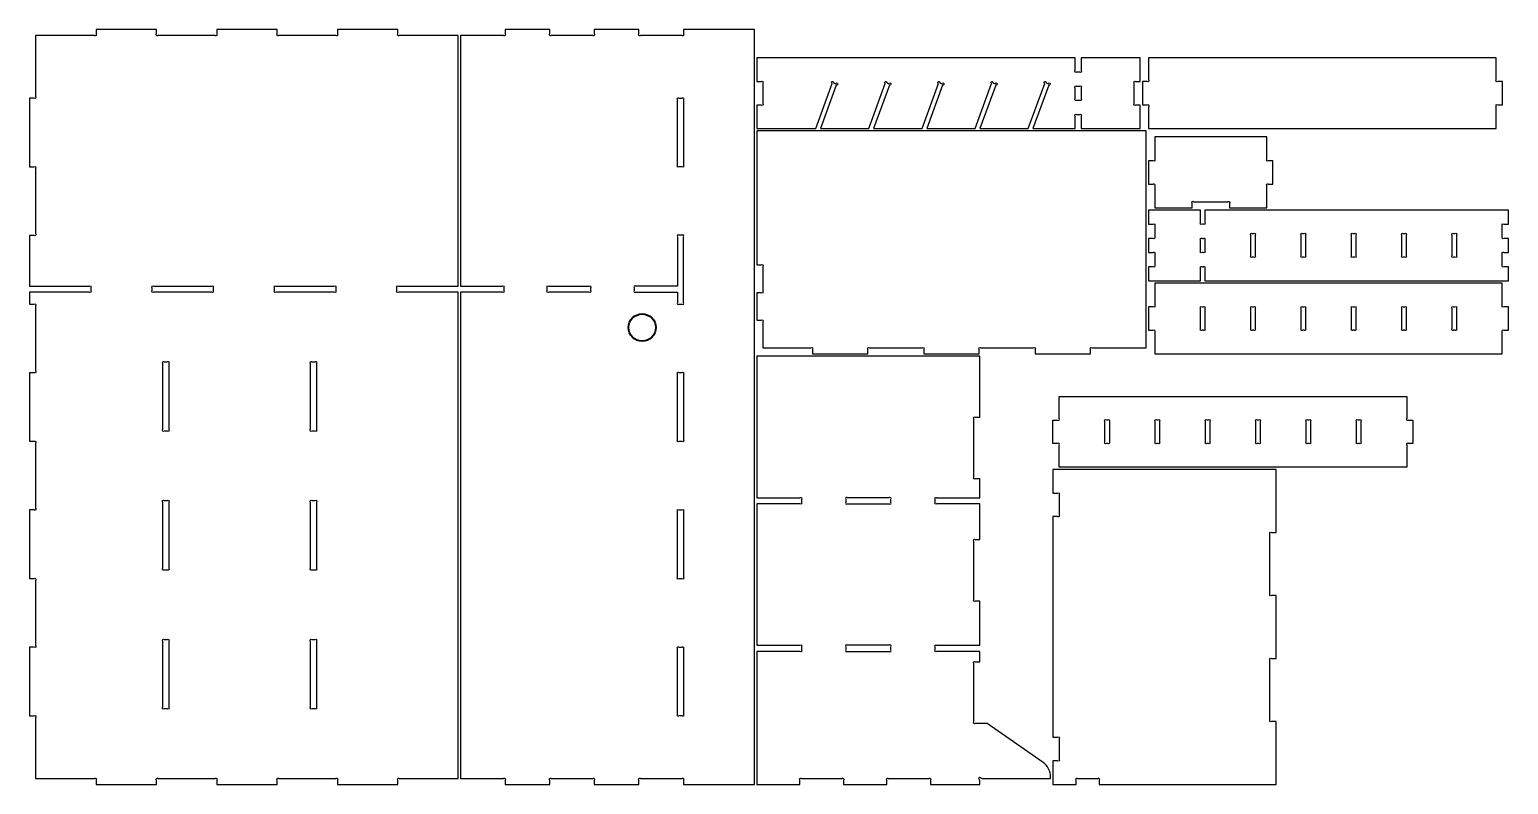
# Model space of a CAD drawing. Header units: millimetres. Extents: x 430 to 9034, y -5038 to -196.
# Drawn here: x 4859 to 9034, y -5038 to -2905 of the extents above; entities that cross this region are included whole.
import ezdxf

# ---------------------------------------------------------------- set-up
doc = ezdxf.new("R2010")
doc.units = ezdxf.units.MM
doc.header["$LTSCALE"] = 12.7
doc.layers.get('0').update_dxf_attribs({"linetype": 'CONTINUOUS'})
doc.layers.add('Visible', color=7, linetype='CONTINUOUS', lineweight=40)

msp = doc.modelspace()

# ---------------------------------------------------------------- linework, layer by layer
for points in [[(5382.8, -5020.3, -0.940716), (5387, -5024.6, 0.183086), (5386.9, -5024.9), (5386.9, -5037.7), (5557.3, -5037.7), (5557.3, -5024.9, 0.183086), (5557.2, -5024.6, -0.940716), (5561.4, -5020.3, 0.183086), (5561.8, -5020.5), (5723.3, -5020.5, 0.183086), (5723.6, -5020.3, -0.940716), (5727.8, -5024.6, 0.183086), (5727.7, -5024.9), (5727.7, -5037.7), (5898.1, -5037.7), (5898.1, -5024.9, 0.183086), (5898, -5024.6, -0.940716), (5902.2, -5020.3, 0.183086), (5902.6, -5020.5), (6068.5, -5020.5), (6068.5, -3646.9), (5900.1, -3646.9, 0.183086), (5899.8, -3647, -0.940716), (5895.5, -3642.8, 0.183086), (5895.7, -3642.4), (5895.7, -3633.9, 0.183086), (5895.5, -3633.6, -0.940716), (5899.8, -3629.3, 0.183086), (5900.1, -3629.5), (6068.5, -3629.5), (6068.5, -2921.9), (5902.6, -2921.9, 0.183086), (5902.2, -2922, -0.940716), (5898, -2917.8, 0.183086), (5898.1, -2917.4), (5898.1, -2904.7), (5727.7, -2904.7), (5727.7, -2917.4, 0.183086), (5727.8, -2917.8, -0.940716), (5723.6, -2922, 0.183086), (5723.3, -2921.9), (5561.8, -2921.9, 0.183086), (5561.4, -2922, -0.940716), (5557.2, -2917.8, 0.183086), (5557.3, -2917.4), (5557.3, -2904.7), (5386.9, -2904.7), (5386.9, -2917.4, 0.183086), (5387, -2917.8, -0.940716), (5382.8, -2922, 0.183086), (5382.5, -2921.9), (5221, -2921.9, 0.183086), (5220.6, -2922, -0.940716), (5216.4, -2917.8, 0.183086), (5216.5, -2917.4), (5216.5, -2904.7), (5046.1, -2904.7), (5046.1, -2917.4, 0.183086), (5046.2, -2917.8, -0.940716), (5042, -2922, 0.183086), (5041.7, -2921.9), (4875.7, -2921.9), (4875.7, -3094.1, 0.183086), (4875.8, -3094.5, -0.940716), (4871.6, -3098.7, 0.183086), (4871.3, -3098.6), (4858.5, -3098.6), (4858.5, -3292.5), (4871.3, -3292.5, 0.183086), (4871.6, -3292.4, -0.940716), (4875.8, -3296.6, 0.183086), (4875.7, -3296.9), (4875.7, -3482, 0.183086), (4875.8, -3482.3, -0.940716), (4871.6, -3486.5, 0.183086), (4871.3, -3486.4), (4858.5, -3486.4), (4858.5, -3629.5), (5026.9, -3629.5, 0.183086), (5027.3, -3629.3, -0.940716), (5031.5, -3633.6, 0.183086), (5031.4, -3633.9), (5031.4, -3642.4, 0.183086), (5031.5, -3642.8, -0.940716), (5027.3, -3647, 0.183086), (5026.9, -3646.9), (4858.5, -3646.9), (4858.5, -3680.3), (4871.3, -3680.3, 0.183086), (4871.6, -3680.2, -0.940716), (4875.8, -3684.4, 0.183086), (4875.7, -3684.7), (4875.7, -3869.8, 0.183086), (4875.8, -3870.1, -0.940716), (4871.6, -3874.3, 0.183086), (4871.3, -3874.2), (4858.5, -3874.2), (4858.5, -4068.1), (4871.3, -4068.1, 0.183086), (4871.6, -4068, -0.940716), (4875.8, -4072.2, 0.183086), (4875.7, -4072.6), (4875.7, -4257.6, 0.183086), (4875.8, -4257.9, -0.940716), (4871.6, -4262.2, 0.183086), (4871.3, -4262), (4858.5, -4262), (4858.5, -4455.9), (4871.3, -4455.9, 0.183086), (4871.6, -4455.8, -0.940716), (4875.8, -4460, 0.183086), (4875.7, -4460.4), (4875.7, -4645.4, 0.183086), (4875.8, -4645.7, -0.940716), (4871.6, -4650, 0.183086), (4871.3, -4649.8), (4858.5, -4649.8), (4858.5, -4843.8), (4871.3, -4843.8, 0.183086), (4871.6, -4843.6, -0.940716), (4875.8, -4847.9, 0.183086), (4875.7, -4848.2), (4875.7, -5020.5), (5041.7, -5020.5, 0.183086), (5042, -5020.3, -0.940716), (5046.2, -5024.6, 0.183086), (5046.1, -5024.9), (5046.1, -5037.7), (5216.5, -5037.7), (5216.5, -5024.9, 0.183086), (5216.4, -5024.6, -0.940716), (5220.6, -5020.3, 0.183086), (5221, -5020.5), (5382.5, -5020.5, 0.183086)], [(6705.1, -5024.6, 0.183086), (6705, -5024.9), (6705.2, -5024.9), (6705.2, -5037.7), (6905, -5037.7), (6905, -2904.7), (6705.2, -2904.7), (6705.2, -2917.4), (6705, -2917.4, 0.183086), (6705.1, -2917.8, -0.940716), (6700.9, -2922, 0.183086), (6700.6, -2921.9), (6583.5, -2921.9, 0.183086), (6583.1, -2922, -0.940716), (6578.9, -2917.8, 0.183086), (6579, -2917.4), (6579, -2904.7), (6453, -2904.7), (6453, -2917.4, 0.183086), (6453.1, -2917.8, -0.940716), (6448.9, -2922, 0.183086), (6448.6, -2921.9), (6331.5, -2921.9, 0.183086), (6331.1, -2922, -0.940716), (6326.9, -2917.8, 0.183086), (6327, -2917.4), (6327, -2904.7), (6201, -2904.7), (6201, -2917.4, 0.183086), (6201.1, -2917.8, -0.940716), (6196.9, -2922, 0.183086), (6196.6, -2921.9), (6075, -2921.9), (6075, -3629.5), (6193.1, -3629.5, 0.183086), (6193.5, -3629.3, -0.940716), (6197.7, -3633.6, 0.183086), (6197.6, -3633.9), (6197.6, -3642.4, 0.183086), (6197.7, -3642.8, -0.940716), (6193.5, -3647, 0.183086), (6193.1, -3646.9), (6075, -3646.9), (6075, -5020.5), (6196.6, -5020.5, 0.183086), (6196.9, -5020.3, -0.940716), (6201.1, -5024.6, 0.183086), (6201, -5024.9), (6201, -5037.7), (6327, -5037.7), (6327, -5024.9, 0.183086), (6326.9, -5024.6, -0.940716), (6331.1, -5020.3, 0.183086), (6331.5, -5020.5), (6448.6, -5020.5, 0.183086), (6448.9, -5020.3, -0.940716), (6453.1, -5024.6, 0.183086), (6453, -5024.9), (6453, -5037.7), (6579, -5037.7), (6579, -5024.9, 0.183086), (6578.9, -5024.6, -0.940716), (6583.1, -5020.3, 0.183086), (6583.5, -5020.5), (6700.6, -5020.5, 0.183086), (6700.9, -5020.3, -0.940716)], [(6924.3, -3118), (6911.5, -3118), (6911.5, -3184.7), (7078.3, -3184.7), (7124.7, -3057.2, -2.414214), (7128.5, -3055.4), (7134.5, -3057.6, -2.414214), (7136.3, -3061.5), (7091.5, -3184.7), (7228.3, -3184.7), (7274.7, -3057.2, -2.414214), (7278.5, -3055.4), (7284.5, -3057.6, -2.414214), (7286.3, -3061.5), (7241.5, -3184.7), (7378.3, -3184.7), (7424.7, -3057.2, -2.414214), (7428.5, -3055.4), (7434.5, -3057.6, -2.414214), (7436.3, -3061.5), (7391.5, -3184.7), (7528.3, -3184.7), (7574.7, -3057.2, -2.414214), (7578.5, -3055.4), (7584.5, -3057.6, -2.414214), (7586.3, -3061.5), (7541.5, -3184.7), (7678.3, -3184.7), (7724.7, -3057.2, -2.414214), (7728.5, -3055.4), (7734.5, -3057.6, -2.414214), (7736.3, -3061.5), (7691.5, -3184.7), (7810.3, -3184.7), (7810.3, -3149.1, 0.183086), (7810.2, -3148.8, -0.940716), (7814.4, -3144.5, 0.183086), (7814.8, -3144.7), (7823.3, -3144.7, 0.183086), (7823.6, -3144.5, -0.940716), (7827.8, -3148.8, 0.183086), (7827.7, -3149.1), (7827.7, -3184.7), (7994.5, -3184.7), (7994.5, -3118), (7981.8, -3118, 0.183086), (7981.4, -3118.1, -0.940716), (7977.2, -3113.9, 0.183086), (7977.3, -3113.6), (7977.3, -3055.8, 0.183086), (7977.2, -3055.4, -0.940716), (7981.4, -3051.2, 0.183086), (7981.8, -3051.3), (7994.5, -3051.3), (7994.5, -2984.7), (7827.7, -2984.7), (7827.7, -3020.2, 0.183086), (7827.8, -3020.6, -0.940716), (7823.6, -3024.8, 0.183086), (7823.3, -3024.7), (7814.8, -3024.7, 0.183086), (7814.4, -3024.8, -0.940716), (7810.2, -3020.6, 0.183086), (7810.3, -3020.2), (7810.3, -2984.7), (6911.5, -2984.7), (6911.5, -3051.3), (6924.3, -3051.3, 0.183086), (6924.6, -3051.2, -0.940716), (6928.8, -3055.4, 0.183086), (6928.7, -3055.8), (6928.7, -3113.6, 0.183086), (6928.8, -3113.9, -0.940716), (6924.6, -3118.1, 0.183086)], [(8999.8, -2984.7), (8018.2, -2984.7), (8018.2, -3047.3, 0.183086), (8018.3, -3047.6, -0.940716), (8014.1, -3051.9, 0.183086), (8013.8, -3051.7), (8001, -3051.7), (8001, -3117.6), (8013.8, -3117.6, 0.183086), (8014.1, -3117.5, -0.940716), (8018.3, -3121.7, 0.183086), (8018.2, -3122), (8018.2, -3184.7), (8999.8, -3184.7), (8999.8, -3122, 0.183086), (8999.7, -3121.7, -0.940716), (9003.9, -3117.5, 0.183086), (9004.3, -3117.6), (9017, -3117.6), (9017, -3051.7), (9004.3, -3051.7, 0.183086), (9003.9, -3051.9, -0.940716), (8999.7, -3047.6, 0.183086), (8999.8, -3047.3)], [(7823.6, -3104.8, 0.183086), (7823.3, -3104.7), (7814.8, -3104.7, 0.183086), (7814.4, -3104.8, -0.940716), (7810.2, -3100.6, 0.183086), (7810.3, -3100.2), (7810.3, -3069.1, 0.183086), (7810.2, -3068.8, -0.940716), (7814.4, -3064.5, 0.183086), (7814.8, -3064.7), (7823.3, -3064.7, 0.183086), (7823.6, -3064.5, -0.940716), (7827.8, -3068.8, 0.183086), (7827.7, -3069.1), (7827.7, -3100.2, 0.183086), (7827.8, -3100.6, -0.940716)], [(6687.7, -3102.3, -0.940716), (6691.9, -3098, 0.183086), (6692.3, -3098.2), (6700.8, -3098.2, 0.183086), (6701.1, -3098, -0.940716), (6705.3, -3102.3, 0.183086), (6705.2, -3102.6), (6705.2, -3288.4, 0.183086), (6705.3, -3288.8, -0.940716), (6701.1, -3293, 0.183086), (6700.8, -3292.9), (6692.3, -3292.9, 0.183086), (6691.9, -3293, -0.940716), (6687.7, -3288.8, 0.183086), (6687.8, -3288.4), (6687.8, -3102.6, 0.183086)], [(7697.6, -3808.4), (7697.6, -3821.2), (7854, -3821.2), (7854, -3808.4, 0.183086), (7853.8, -3808.1, -0.940716), (7858.1, -3803.8, 0.183086), (7858.4, -3804), (8011.5, -3804), (8011.5, -3191.2), (6911.5, -3191.2), (6911.5, -3569.8), (6924.3, -3569.8, 0.183086), (6924.6, -3569.6, -0.940716), (6928.8, -3573.9, 0.183086), (6928.7, -3574.2), (6928.7, -3644.1, 0.183086), (6928.8, -3644.4, -0.940716), (6924.6, -3648.6, 0.183086), (6924.3, -3648.5), (6911.5, -3648.5), (6911.5, -3725.6), (6924.3, -3725.6, 0.183086), (6924.6, -3725.5, -0.940716), (6928.8, -3729.7, 0.183086), (6928.7, -3730.1), (6928.7, -3804), (7064.6, -3804, 0.183086), (7064.9, -3803.8, -0.940716), (7069.2, -3808.1, 0.183086), (7069.1, -3808.4), (7069.1, -3821.2), (7225.4, -3821.2), (7225.4, -3808.4, 0.183086), (7225.3, -3808.1, -0.940716), (7229.5, -3803.8, 0.183086), (7229.8, -3804), (7378.9, -3804, 0.183086), (7379.2, -3803.8, -0.940716), (7383.5, -3808.1, 0.183086), (7383.3, -3808.4), (7383.3, -3821.2), (7539.7, -3821.2), (7539.7, -3808.4, 0.183086), (7539.6, -3808.1, -0.940716), (7543.8, -3803.8, 0.183086), (7544.1, -3804), (7693.2, -3804, 0.183086), (7693.5, -3803.8, -0.940716), (7697.8, -3808.1, 0.183086)], [(8351.8, -3208.2), (8035.2, -3208.2), (8035.2, -3270.8, 0.183086), (8035.3, -3271.1, -0.940716), (8031.1, -3275.4, 0.183086), (8030.8, -3275.2), (8018, -3275.2), (8018, -3341.1), (8030.8, -3341.1, 0.183086), (8031.1, -3341, -0.940716), (8035.3, -3345.2, 0.183086), (8035.2, -3345.5), (8035.2, -3408.2), (8140.7, -3408.2), (8140.7, -3395.4, 0.183086), (8140.6, -3395.1, -0.940716), (8144.9, -3390.8, 0.183086), (8145.2, -3391), (8241.8, -3391, 0.183086), (8242.2, -3390.8, -0.940716), (8246.4, -3395.1, 0.183086), (8246.3, -3395.4), (8246.3, -3408.2), (8351.8, -3408.2), (8351.8, -3345.5, 0.183086), (8351.7, -3345.2, -0.940716), (8355.9, -3341, 0.183086), (8356.3, -3341.1), (8369, -3341.1), (8369, -3275.2), (8356.3, -3275.2, 0.183086), (8355.9, -3275.4, -0.940716), (8351.7, -3271.1, 0.183086), (8351.8, -3270.8)], [(8168.9, -3454.8, -0.940716), (8164.7, -3450.6, 0.183086), (8164.8, -3450.2), (8164.8, -3414.7), (8018, -3414.7), (8018, -3454.3), (8030.8, -3454.3, 0.183086), (8031.1, -3454.1, -0.940716), (8035.3, -3458.4, 0.183086), (8035.2, -3458.7), (8035.2, -3490.6, 0.183086), (8035.3, -3491, -0.940716), (8031.1, -3495.2, 0.183086), (8030.8, -3495.1), (8018, -3495.1), (8018, -3534.3), (8030.8, -3534.3, 0.183086), (8031.1, -3534.1, -0.940716), (8035.3, -3538.4, 0.183086), (8035.2, -3538.7), (8035.2, -3570.6, 0.183086), (8035.3, -3571, -0.940716), (8031.1, -3575.2, 0.183086), (8030.8, -3575.1), (8018, -3575.1), (8018, -3614.7), (8164.8, -3614.7), (8164.8, -3579.1, 0.183086), (8164.7, -3578.8, -0.940716), (8168.9, -3574.5, 0.183086), (8169.3, -3574.7), (8172.8, -3574.7, 0.183086), (8173.1, -3574.5, -0.940716), (8177.3, -3578.8, 0.183086), (8177.2, -3579.1), (8177.2, -3614.7), (9034, -3614.7), (9034, -3575.1), (9021.3, -3575.1, 0.183086), (9020.9, -3575.2, -0.940716), (9016.7, -3571, 0.183086), (9016.8, -3570.6), (9016.8, -3538.7, 0.183086), (9016.7, -3538.4, -0.940716), (9020.9, -3534.1, 0.183086), (9021.3, -3534.3), (9034, -3534.3), (9034, -3495.1), (9021.3, -3495.1, 0.183086), (9020.9, -3495.2, -0.940716), (9016.7, -3491, 0.183086), (9016.8, -3490.6), (9016.8, -3458.7, 0.183086), (9016.7, -3458.4, -0.940716), (9020.9, -3454.1, 0.183086), (9021.3, -3454.3), (9034, -3454.3), (9034, -3414.7), (8177.2, -3414.7), (8177.2, -3450.2, 0.183086), (8177.3, -3450.6, -0.940716), (8173.1, -3454.8, 0.183086), (8172.8, -3454.7), (8169.3, -3454.7, 0.183086)], [(6700.8, -3680.7, -0.183086), (6701.1, -3680.8, 0.940716), (6705.3, -3676.6, -0.183086), (6705.2, -3676.3), (6705.2, -3490.4, -0.183086), (6705.3, -3490.1, 0.940716), (6701.1, -3485.9, -0.183086), (6700.8, -3486), (6692.3, -3486, -0.183086), (6691.9, -3485.9, 0.940716), (6687.7, -3490.1, -0.183086), (6687.8, -3490.4), (6687.8, -3629.5), (6569.7, -3629.5, -0.183086), (6569.4, -3629.3, 0.940716), (6565.1, -3633.6, -0.183086), (6565.3, -3633.9), (6565.3, -3642.4, -0.183086), (6565.1, -3642.8, 0.940716), (6569.4, -3647, -0.183086), (6569.7, -3646.9), (6687.8, -3646.9), (6687.8, -3676.3, -0.183086), (6687.7, -3676.6, 0.940716), (6691.9, -3680.8, -0.183086), (6692.3, -3680.7)], [(8164.8, -3530.2), (8164.8, -3499.1, 0.183086), (8164.7, -3498.8, -0.940716), (8168.9, -3494.5, 0.183086), (8169.3, -3494.7), (8172.8, -3494.7, 0.183086), (8173.1, -3494.5, -0.940716), (8177.3, -3498.8, 0.183086), (8177.2, -3499.1), (8177.2, -3530.2, 0.183086), (8177.3, -3530.6, -0.940716), (8173.1, -3534.8, 0.183086), (8172.8, -3534.7), (8169.3, -3534.7, 0.183086), (8168.9, -3534.8, -0.940716), (8164.7, -3530.6, 0.183086)], [(8306.8, -3543.6), (8306.8, -3485.8, 0.183086), (8306.7, -3485.4, -0.940716), (8310.9, -3481.2, 0.183086), (8311.3, -3481.3), (8314.8, -3481.3, 0.183086), (8315.1, -3481.2, -0.940716), (8319.3, -3485.4, 0.183086), (8319.2, -3485.8), (8319.2, -3543.6, 0.183086), (8319.3, -3543.9, -0.940716), (8315.1, -3548.1, 0.183086), (8314.8, -3548), (8311.3, -3548, 0.183086), (8310.9, -3548.1, -0.940716), (8306.7, -3543.9, 0.183086)], [(8448.8, -3543.6), (8448.8, -3485.8, 0.183086), (8448.7, -3485.4, -0.940716), (8452.9, -3481.2, 0.183086), (8453.3, -3481.3), (8456.8, -3481.3, 0.183086), (8457.1, -3481.2, -0.940716), (8461.3, -3485.4, 0.183086), (8461.2, -3485.8), (8461.2, -3543.6, 0.183086), (8461.3, -3543.9, -0.940716), (8457.1, -3548.1, 0.183086), (8456.8, -3548), (8453.3, -3548, 0.183086), (8452.9, -3548.1, -0.940716), (8448.7, -3543.9, 0.183086)], [(8590.8, -3543.6), (8590.8, -3485.8, 0.183086), (8590.7, -3485.4, -0.940716), (8594.9, -3481.2, 0.183086), (8595.3, -3481.3), (8598.8, -3481.3, 0.183086), (8599.1, -3481.2, -0.940716), (8603.3, -3485.4, 0.183086), (8603.2, -3485.8), (8603.2, -3543.6, 0.183086), (8603.3, -3543.9, -0.940716), (8599.1, -3548.1, 0.183086), (8598.8, -3548), (8595.3, -3548, 0.183086), (8594.9, -3548.1, -0.940716), (8590.7, -3543.9, 0.183086)], [(8732.8, -3543.6), (8732.8, -3485.8, 0.183086), (8732.7, -3485.4, -0.940716), (8736.9, -3481.2, 0.183086), (8737.3, -3481.3), (8740.8, -3481.3, 0.183086), (8741.1, -3481.2, -0.940716), (8745.3, -3485.4, 0.183086), (8745.2, -3485.8), (8745.2, -3543.6, 0.183086), (8745.3, -3543.9, -0.940716), (8741.1, -3548.1, 0.183086), (8740.8, -3548), (8737.3, -3548, 0.183086), (8736.9, -3548.1, -0.940716), (8732.7, -3543.9, 0.183086)], [(8874.8, -3543.6), (8874.8, -3485.8, 0.183086), (8874.7, -3485.4, -0.940716), (8878.9, -3481.2, 0.183086), (8879.3, -3481.3), (8882.8, -3481.3, 0.183086), (8883.1, -3481.2, -0.940716), (8887.3, -3485.4, 0.183086), (8887.2, -3485.8), (8887.2, -3543.6, 0.183086), (8887.3, -3543.9, -0.940716), (8883.1, -3548.1, 0.183086), (8882.8, -3548), (8879.3, -3548, 0.183086), (8878.9, -3548.1, -0.940716), (8874.7, -3543.9, 0.183086)], [(5377.1, -3633.9), (5377.1, -3642.4, 0.183086), (5377.2, -3642.8, -0.940716), (5373, -3647, 0.183086), (5372.6, -3646.9), (5208.7, -3646.9, 0.183086), (5208.3, -3647, -0.940716), (5204.1, -3642.8, 0.183086), (5204.2, -3642.4), (5204.2, -3633.9, 0.183086), (5204.1, -3633.6, -0.940716), (5208.3, -3629.3, 0.183086), (5208.7, -3629.5), (5372.6, -3629.5, 0.183086), (5373, -3629.3, -0.940716), (5377.2, -3633.6, 0.183086)], [(5722.8, -3633.9), (5722.8, -3642.4, 0.183086), (5722.9, -3642.8, -0.940716), (5718.7, -3647, 0.183086), (5718.4, -3646.9), (5554.4, -3646.9, 0.183086), (5554.1, -3647, -0.940716), (5549.8, -3642.8, 0.183086), (5549.9, -3642.4), (5549.9, -3633.9, 0.183086), (5549.8, -3633.6, -0.940716), (5554.1, -3629.3, 0.183086), (5554.4, -3629.5), (5718.4, -3629.5, 0.183086), (5718.7, -3629.3, -0.940716), (5722.9, -3633.6, 0.183086)], [(6324.2, -3629.3, 0.183086), (6324.6, -3629.5), (6438.3, -3629.5, 0.183086), (6438.6, -3629.3, -0.940716), (6442.8, -3633.6, 0.183086), (6442.7, -3633.9), (6442.7, -3642.4, 0.183086), (6442.8, -3642.8, -0.940716), (6438.6, -3647, 0.183086), (6438.3, -3646.9), (6324.6, -3646.9, 0.183086), (6324.2, -3647, -0.940716), (6320, -3642.8, 0.183086), (6320.1, -3642.4), (6320.1, -3633.9, 0.183086), (6320, -3633.6, -0.940716)], [(9034, -3688.2), (9021.3, -3688.2, 0.183086), (9020.9, -3688.4, -0.940716), (9016.7, -3684.1, 0.183086), (9016.8, -3683.8), (9016.8, -3621.2), (8035.2, -3621.2), (8035.2, -3683.8, 0.183086), (8035.3, -3684.1, -0.940716), (8031.1, -3688.4, 0.183086), (8030.8, -3688.2), (8018, -3688.2), (8018, -3754.1), (8030.8, -3754.1, 0.183086), (8031.1, -3754, -0.940716), (8035.3, -3758.2, 0.183086), (8035.2, -3758.5), (8035.2, -3821.2), (9016.8, -3821.2), (9016.8, -3758.5, 0.183086), (9016.7, -3758.2, -0.940716), (9020.9, -3754, 0.183086), (9021.3, -3754.1), (9034, -3754.1)], [(8164.8, -3750.1), (8164.8, -3692.3, 0.183086), (8164.7, -3691.9, -0.940716), (8168.9, -3687.7, 0.183086), (8169.3, -3687.8), (8172.8, -3687.8, 0.183086), (8173.1, -3687.7, -0.940716), (8177.3, -3691.9, 0.183086), (8177.2, -3692.3), (8177.2, -3750.1, 0.183086), (8177.3, -3750.4, -0.940716), (8173.1, -3754.6, 0.183086), (8172.8, -3754.5), (8169.3, -3754.5, 0.183086), (8168.9, -3754.6, -0.940716), (8164.7, -3750.4, 0.183086)], [(8306.8, -3750.1), (8306.8, -3692.3, 0.183086), (8306.7, -3691.9, -0.940716), (8310.9, -3687.7, 0.183086), (8311.3, -3687.8), (8314.8, -3687.8, 0.183086), (8315.1, -3687.7, -0.940716), (8319.3, -3691.9, 0.183086), (8319.2, -3692.3), (8319.2, -3750.1, 0.183086), (8319.3, -3750.4, -0.940716), (8315.1, -3754.6, 0.183086), (8314.8, -3754.5), (8311.3, -3754.5, 0.183086), (8310.9, -3754.6, -0.940716), (8306.7, -3750.4, 0.183086)], [(8448.8, -3750.1), (8448.8, -3692.3, 0.183086), (8448.7, -3691.9, -0.940716), (8452.9, -3687.7, 0.183086), (8453.3, -3687.8), (8456.8, -3687.8, 0.183086), (8457.1, -3687.7, -0.940716), (8461.3, -3691.9, 0.183086), (8461.2, -3692.3), (8461.2, -3750.1, 0.183086), (8461.3, -3750.4, -0.940716), (8457.1, -3754.6, 0.183086), (8456.8, -3754.5), (8453.3, -3754.5, 0.183086), (8452.9, -3754.6, -0.940716), (8448.7, -3750.4, 0.183086)], [(8590.8, -3750.1), (8590.8, -3692.3, 0.183086), (8590.7, -3691.9, -0.940716), (8594.9, -3687.7, 0.183086), (8595.3, -3687.8), (8598.8, -3687.8, 0.183086), (8599.1, -3687.7, -0.940716), (8603.3, -3691.9, 0.183086), (8603.2, -3692.3), (8603.2, -3750.1, 0.183086), (8603.3, -3750.4, -0.940716), (8599.1, -3754.6, 0.183086), (8598.8, -3754.5), (8595.3, -3754.5, 0.183086), (8594.9, -3754.6, -0.940716), (8590.7, -3750.4, 0.183086)], [(8732.7, -3750.4, 0.183086), (8732.8, -3750.1), (8732.8, -3692.3, 0.183086), (8732.7, -3691.9, -0.940716), (8736.9, -3687.7, 0.183086), (8737.3, -3687.8), (8740.8, -3687.8, 0.183086), (8741.1, -3687.7, -0.940716), (8745.3, -3691.9, 0.183086), (8745.2, -3692.3), (8745.2, -3750.1, 0.183086), (8745.3, -3750.4, -0.940716), (8741.1, -3754.6, 0.183086), (8740.8, -3754.5), (8737.3, -3754.5, 0.183086), (8736.9, -3754.6, -0.940716)], [(8874.8, -3750.1), (8874.8, -3692.3, 0.183086), (8874.7, -3691.9, -0.940716), (8878.9, -3687.7, 0.183086), (8879.3, -3687.8), (8882.8, -3687.8, 0.183086), (8883.1, -3687.7, -0.940716), (8887.3, -3691.9, 0.183086), (8887.2, -3692.3), (8887.2, -3750.1, 0.183086), (8887.3, -3750.4, -0.940716), (8883.1, -3754.6, 0.183086), (8882.8, -3754.5), (8879.3, -3754.5, 0.183086), (8878.9, -3754.6, -0.940716), (8874.7, -3750.4, 0.183086)], [(7157.2, -5024.6, 0.183086), (7157, -5024.9), (7157, -5037.7), (7278.8, -5037.7), (7278.8, -5024.9, 0.183086), (7278.7, -5024.6, -0.940716), (7282.9, -5020.3, 0.183086), (7283.2, -5020.5), (7397.7, -5020.5, 0.183086), (7398, -5020.3, -0.940716), (7402.3, -5024.6, 0.183086), (7402.2, -5024.9), (7402.2, -5037.7), (7541.5, -5037.7), (7541.5, -5027.2, 0.213422), (7539.5, -5022.7, -1.05728), (7543.8, -5018.5, 0.213422), (7548.2, -5020.5), (7741.5, -5020.5), (7741.5, -5016.5, 0.244735), (7720.2, -4975.5), (7562.6, -4865.2), (7528.8, -4865.2, 0.183086), (7528.4, -4865.3, -0.940716), (7524.2, -4861.1, 0.183086), (7524.3, -4860.8), (7524.3, -4696, 0.183086), (7524.2, -4695.7, -0.940716), (7528.4, -4691.4, 0.183086), (7528.8, -4691.6), (7541.5, -4691.6), (7541.5, -4661.9), (7419.6, -4661.9, 0.183086), (7419.2, -4662, -0.940716), (7415, -4657.8, 0.183086), (7415.1, -4657.4), (7415.1, -4648.9, 0.183086), (7415, -4648.6, -0.940716), (7419.2, -4644.3, 0.183086), (7419.6, -4644.5), (7541.5, -4644.5), (7541.5, -4519.5), (7528.8, -4519.5, 0.183086), (7528.4, -4519.6, -0.940716), (7524.2, -4515.4, 0.183086), (7524.3, -4515.1), (7524.3, -4350.3, 0.183086), (7524.2, -4349.9, -0.940716), (7528.4, -4345.7, 0.183086), (7528.8, -4345.8), (7541.5, -4345.8), (7541.5, -4244.9), (7419.6, -4244.9, 0.183086), (7419.2, -4245, -0.940716), (7415, -4240.8, 0.183086), (7415.1, -4240.4), (7415.1, -4231.9, 0.183086), (7415, -4231.6, -0.940716), (7419.2, -4227.3, 0.183086), (7419.6, -4227.5), (7541.5, -4227.5), (7541.5, -4173.8), (7528.8, -4173.8, 0.183086), (7528.4, -4173.9, -0.940716), (7524.2, -4169.7, 0.183086), (7524.3, -4169.3), (7524.3, -4004.6, 0.183086), (7524.2, -4004.2, -0.940716), (7528.4, -4000, 0.183086), (7528.8, -4000.1), (7541.5, -4000.1), (7541.5, -3827.7), (6911.5, -3827.7), (6911.5, -4227.5), (7033.5, -4227.5, 0.183086), (7033.8, -4227.3, -0.940716), (7038, -4231.6, 0.183086), (7037.9, -4231.9), (7037.9, -4240.4, 0.183086), (7038, -4240.8, -0.940716), (7033.8, -4245, 0.183086), (7033.5, -4244.9), (6911.5, -4244.9), (6911.5, -4644.5), (7033.5, -4644.5, 0.183086), (7033.8, -4644.3, -0.940716), (7038, -4648.6, 0.183086), (7037.9, -4648.9), (7037.9, -4657.4, 0.183086), (7038, -4657.8, -0.940716), (7033.8, -4662, 0.183086), (7033.5, -4661.9), (6911.5, -4661.9), (6911.5, -5037.7), (7033.7, -5037.7), (7033.7, -5024.9, 0.183086), (7033.5, -5024.6, -0.940716), (7037.8, -5020.3, 0.183086), (7038.1, -5020.5), (7152.6, -5020.5, 0.183086), (7152.9, -5020.3, -0.940716)], [(5234.3, -4034.9), (5234.3, -3847.5, 0.183086), (5234.2, -3847.2, -0.940716), (5238.4, -3843, 0.183086), (5238.8, -3843.1), (5247.3, -3843.1, 0.183086), (5247.6, -3843, -0.940716), (5251.8, -3847.2, 0.183086), (5251.7, -3847.5), (5251.7, -4034.9, 0.183086), (5251.8, -4035.2, -0.940716), (5247.6, -4039.4, 0.183086), (5247.3, -4039.3), (5238.8, -4039.3, 0.183086), (5238.4, -4039.4, -0.940716), (5234.2, -4035.2, 0.183086)], [(5664.3, -3843.1, 0.183086), (5664.6, -3843, -0.940716), (5668.8, -3847.2, 0.183086), (5668.7, -3847.5), (5668.7, -4034.9, 0.183086), (5668.8, -4035.2, -0.940716), (5664.6, -4039.4, 0.183086), (5664.3, -4039.3), (5655.8, -4039.3, 0.183086), (5655.4, -4039.4, -0.940716), (5651.2, -4035.2, 0.183086), (5651.3, -4034.9), (5651.3, -3847.5, 0.183086), (5651.2, -3847.2, -0.940716), (5655.4, -3843, 0.183086), (5655.8, -3843.1)], [(6687.7, -3877.9, -0.940716), (6691.9, -3873.7, 0.183086), (6692.3, -3873.8), (6700.8, -3873.8, 0.183086), (6701.1, -3873.7, -0.940716), (6705.3, -3877.9, 0.183086), (6705.2, -3878.3), (6705.2, -4064.1, 0.183086), (6705.3, -4064.4, -0.940716), (6701.1, -4068.6, 0.183086), (6700.8, -4068.5), (6692.3, -4068.5, 0.183086), (6691.9, -4068.6, -0.940716), (6687.7, -4064.4, 0.183086), (6687.8, -4064.1), (6687.8, -3878.3, 0.183086)], [(8746.8, -4003.8, -0.183086), (8746.7, -4004.1, 0.940716), (8750.9, -4008.4, -0.183086), (8751.3, -4008.2), (8764, -4008.2), (8764, -4074.1), (8751.3, -4074.1, -0.183086), (8750.9, -4074, 0.940716), (8746.7, -4078.2, -0.183086), (8746.8, -4078.5), (8746.8, -4141.2), (7765.2, -4141.2), (7765.2, -4078.5, -0.183086), (7765.3, -4078.2, 0.940716), (7761.1, -4074, -0.183086), (7760.8, -4074.1), (7748, -4074.1), (7748, -4008.2), (7760.8, -4008.2, -0.183086), (7761.1, -4008.4, 0.940716), (7765.3, -4004.1, -0.183086), (7765.2, -4003.8), (7765.2, -3941.2), (8746.8, -3941.2)], [(7902.8, -4074.5), (7899.3, -4074.5, 0.183086), (7898.9, -4074.6, -0.940716), (7894.7, -4070.4, 0.183086), (7894.8, -4070.1), (7894.8, -4012.3, 0.183086), (7894.7, -4011.9, -0.940716), (7898.9, -4007.7, 0.183086), (7899.3, -4007.8), (7902.8, -4007.8, 0.183086), (7903.1, -4007.7, -0.940716), (7907.3, -4011.9, 0.183086), (7907.2, -4012.3), (7907.2, -4070.1, 0.183086), (7907.3, -4070.4, -0.940716), (7903.1, -4074.6, 0.183086)], [(8044.8, -4074.5), (8041.3, -4074.5, 0.183086), (8040.9, -4074.6, -0.940716), (8036.7, -4070.4, 0.183086), (8036.8, -4070.1), (8036.8, -4012.3, 0.183086), (8036.7, -4011.9, -0.940716), (8040.9, -4007.7, 0.183086), (8041.3, -4007.8), (8044.8, -4007.8, 0.183086), (8045.1, -4007.7, -0.940716), (8049.3, -4011.9, 0.183086), (8049.2, -4012.3), (8049.2, -4070.1, 0.183086), (8049.3, -4070.4, -0.940716), (8045.1, -4074.6, 0.183086)], [(8182.9, -4007.7, 0.183086), (8183.3, -4007.8), (8186.8, -4007.8, 0.183086), (8187.1, -4007.7, -0.940716), (8191.3, -4011.9, 0.183086), (8191.2, -4012.3), (8191.2, -4070.1, 0.183086), (8191.3, -4070.4, -0.940716), (8187.1, -4074.6, 0.183086), (8186.8, -4074.5), (8183.3, -4074.5, 0.183086), (8182.9, -4074.6, -0.940716), (8178.7, -4070.4, 0.183086), (8178.8, -4070.1), (8178.8, -4012.3, 0.183086), (8178.7, -4011.9, -0.940716)], [(8328.8, -4074.5), (8325.3, -4074.5, 0.183086), (8324.9, -4074.6, -0.940716), (8320.7, -4070.4, 0.183086), (8320.8, -4070.1), (8320.8, -4012.3, 0.183086), (8320.7, -4011.9, -0.940716), (8324.9, -4007.7, 0.183086), (8325.3, -4007.8), (8328.8, -4007.8, 0.183086), (8329.1, -4007.7, -0.940716), (8333.3, -4011.9, 0.183086), (8333.2, -4012.3), (8333.2, -4070.1, 0.183086), (8333.3, -4070.4, -0.940716), (8329.1, -4074.6, 0.183086)], [(8470.8, -4074.5), (8467.3, -4074.5, 0.183086), (8466.9, -4074.6, -0.940716), (8462.7, -4070.4, 0.183086), (8462.8, -4070.1), (8462.8, -4012.3, 0.183086), (8462.7, -4011.9, -0.940716), (8466.9, -4007.7, 0.183086), (8467.3, -4007.8), (8470.8, -4007.8, 0.183086), (8471.1, -4007.7, -0.940716), (8475.3, -4011.9, 0.183086), (8475.2, -4012.3), (8475.2, -4070.1, 0.183086), (8475.3, -4070.4, -0.940716), (8471.1, -4074.6, 0.183086)], [(8612.8, -4007.8, 0.183086), (8613.1, -4007.7, -0.940716), (8617.3, -4011.9, 0.183086), (8617.2, -4012.3), (8617.2, -4070.1, 0.183086), (8617.3, -4070.4, -0.940716), (8613.1, -4074.6, 0.183086), (8612.8, -4074.5), (8609.3, -4074.5, 0.183086), (8608.9, -4074.6, -0.940716), (8604.7, -4070.4, 0.183086), (8604.8, -4070.1), (8604.8, -4012.3, 0.183086), (8604.7, -4011.9, -0.940716), (8608.9, -4007.7, 0.183086), (8609.3, -4007.8)], [(7765.3, -4966.9, -0.940716), (7761.1, -4971.1, 0.183086), (7760.8, -4971), (7748, -4971), (7748, -5037.7), (7813.3, -5037.7), (7813.3, -5024.9, 0.183086), (7813.2, -5024.6, -0.940716), (7817.5, -5020.3, 0.183086), (7817.8, -5020.5), (7874.2, -5020.5, 0.183086), (7874.6, -5020.3, -0.940716), (7878.8, -5024.6, 0.183086), (7878.7, -5024.9), (7878.7, -5037.7), (8378, -5037.7), (8378, -4859.7), (8365.3, -4859.7, 0.183086), (8364.9, -4859.8, -0.940716), (8360.7, -4855.6, 0.183086), (8360.8, -4855.2), (8360.8, -4686.1, 0.183086), (8360.7, -4685.8, -0.940716), (8364.9, -4681.5, 0.183086), (8365.3, -4681.7), (8378, -4681.7), (8378, -4503.7), (8365.3, -4503.7, 0.183086), (8364.9, -4503.8, -0.940716), (8360.7, -4499.6, 0.183086), (8360.8, -4499.2), (8360.8, -4330.1, 0.183086), (8360.7, -4329.8, -0.940716), (8364.9, -4325.5, 0.183086), (8365.3, -4325.7), (8378, -4325.7), (8378, -4147.7), (7748, -4147.7), (7748, -4214.3), (7760.8, -4214.3, 0.183086), (7761.1, -4214.2, -0.940716), (7765.3, -4218.4, 0.183086), (7765.2, -4218.8), (7765.2, -4276.6, 0.183086), (7765.3, -4276.9, -0.940716), (7761.1, -4281.1, 0.183086), (7760.8, -4281), (7748, -4281), (7748, -4904.3), (7760.8, -4904.3, 0.183086), (7761.1, -4904.2, -0.940716), (7765.3, -4908.4, 0.183086), (7765.2, -4908.8), (7765.2, -4966.6, 0.183086)], [(5234.3, -4427.3), (5234.3, -4240, 0.183086), (5234.2, -4239.7, -0.940716), (5238.4, -4235.4, 0.183086), (5238.8, -4235.6), (5247.3, -4235.6, 0.183086), (5247.6, -4235.4, -0.940716), (5251.8, -4239.7, 0.183086), (5251.7, -4240), (5251.7, -4427.3, 0.183086), (5251.8, -4427.7, -0.940716), (5247.6, -4431.9, 0.183086), (5247.3, -4431.8), (5238.8, -4431.8, 0.183086), (5238.4, -4431.9, -0.940716), (5234.2, -4427.7, 0.183086)], [(5664.3, -4235.6, 0.183086), (5664.6, -4235.4, -0.940716), (5668.8, -4239.7, 0.183086), (5668.7, -4240), (5668.7, -4427.3, 0.183086), (5668.8, -4427.7, -0.940716), (5664.6, -4431.9, 0.183086), (5664.3, -4431.8), (5655.8, -4431.8, 0.183086), (5655.4, -4431.9, -0.940716), (5651.2, -4427.7, 0.183086), (5651.3, -4427.3), (5651.3, -4240, 0.183086), (5651.2, -4239.7, -0.940716), (5655.4, -4235.4, 0.183086), (5655.8, -4235.6)], [(7163, -4231.6, -0.183086), (7163.1, -4231.9), (7163.1, -4240.4, -0.183086), (7163, -4240.8, 0.940716), (7167.2, -4245, -0.183086), (7167.6, -4244.9), (7285.5, -4244.9, -0.183086), (7285.8, -4245, 0.940716), (7290, -4240.8, -0.183086), (7289.9, -4240.4), (7289.9, -4231.9, -0.183086), (7290, -4231.6, 0.940716), (7285.8, -4227.3, -0.183086), (7285.5, -4227.5), (7167.6, -4227.5, -0.183086), (7167.2, -4227.3, 0.940716)], [(6687.7, -4265.7, -0.940716), (6691.9, -4261.5, 0.183086), (6692.3, -4261.6), (6700.8, -4261.6, 0.183086), (6701.1, -4261.5, -0.940716), (6705.3, -4265.7, 0.183086), (6705.2, -4266.1), (6705.2, -4451.9, 0.183086), (6705.3, -4452.2, -0.940716), (6701.1, -4456.5, 0.183086), (6700.8, -4456.3), (6692.3, -4456.3, 0.183086), (6691.9, -4456.5, -0.940716), (6687.7, -4452.2, 0.183086), (6687.8, -4451.9), (6687.8, -4266.1, 0.183086)], [(5234.3, -4819.8), (5234.3, -4632.4, 0.183086), (5234.2, -4632.1, -0.940716), (5238.4, -4627.9, 0.183086), (5238.8, -4628), (5247.3, -4628, 0.183086), (5247.6, -4627.9, -0.940716), (5251.8, -4632.1, 0.183086), (5251.7, -4632.4), (5251.7, -4819.8, 0.183086), (5251.8, -4820.1, -0.940716), (5247.6, -4824.4, 0.183086), (5247.3, -4824.2), (5238.8, -4824.2, 0.183086), (5238.4, -4824.4, -0.940716), (5234.2, -4820.1, 0.183086)], [(5664.3, -4628, 0.183086), (5664.6, -4627.9, -0.940716), (5668.8, -4632.1, 0.183086), (5668.7, -4632.4), (5668.7, -4819.8, 0.183086), (5668.8, -4820.1, -0.940716), (5664.6, -4824.4, 0.183086), (5664.3, -4824.2), (5655.8, -4824.2, 0.183086), (5655.4, -4824.4, -0.940716), (5651.2, -4820.1, 0.183086), (5651.3, -4819.8), (5651.3, -4632.4, 0.183086), (5651.2, -4632.1, -0.940716), (5655.4, -4627.9, 0.183086), (5655.8, -4628)], [(6687.7, -4653.6, -0.940716), (6691.9, -4649.3, 0.183086), (6692.3, -4649.4), (6700.8, -4649.4, 0.183086), (6701.1, -4649.3, -0.940716), (6705.3, -4653.6, 0.183086), (6705.2, -4653.9), (6705.2, -4839.7, 0.183086), (6705.3, -4840, -0.940716), (6701.1, -4844.3, 0.183086), (6700.8, -4844.2), (6692.3, -4844.2, 0.183086), (6691.9, -4844.3, -0.940716), (6687.7, -4840, 0.183086), (6687.8, -4839.7), (6687.8, -4653.9, 0.183086)], [(7167.6, -4661.9), (7285.5, -4661.9, -0.183086), (7285.8, -4662, 0.940716), (7290, -4657.8, -0.183086), (7289.9, -4657.4), (7289.9, -4648.9, -0.183086), (7290, -4648.6, 0.940716), (7285.8, -4644.3, -0.183086), (7285.5, -4644.5), (7167.6, -4644.5, -0.183086), (7167.2, -4644.3, 0.940716), (7163, -4648.6, -0.183086), (7163.1, -4648.9), (7163.1, -4657.4, -0.183086), (7163, -4657.8, 0.940716), (7167.2, -4662, -0.183086)]]:
    msp.add_lwpolyline(points, format="xyb", close=True)
at = {"layer": 'Visible'}
msp.add_circle((6588, -3746.7), 38.5, dxfattribs=at)

doc.saveas('drawing.dxf')
